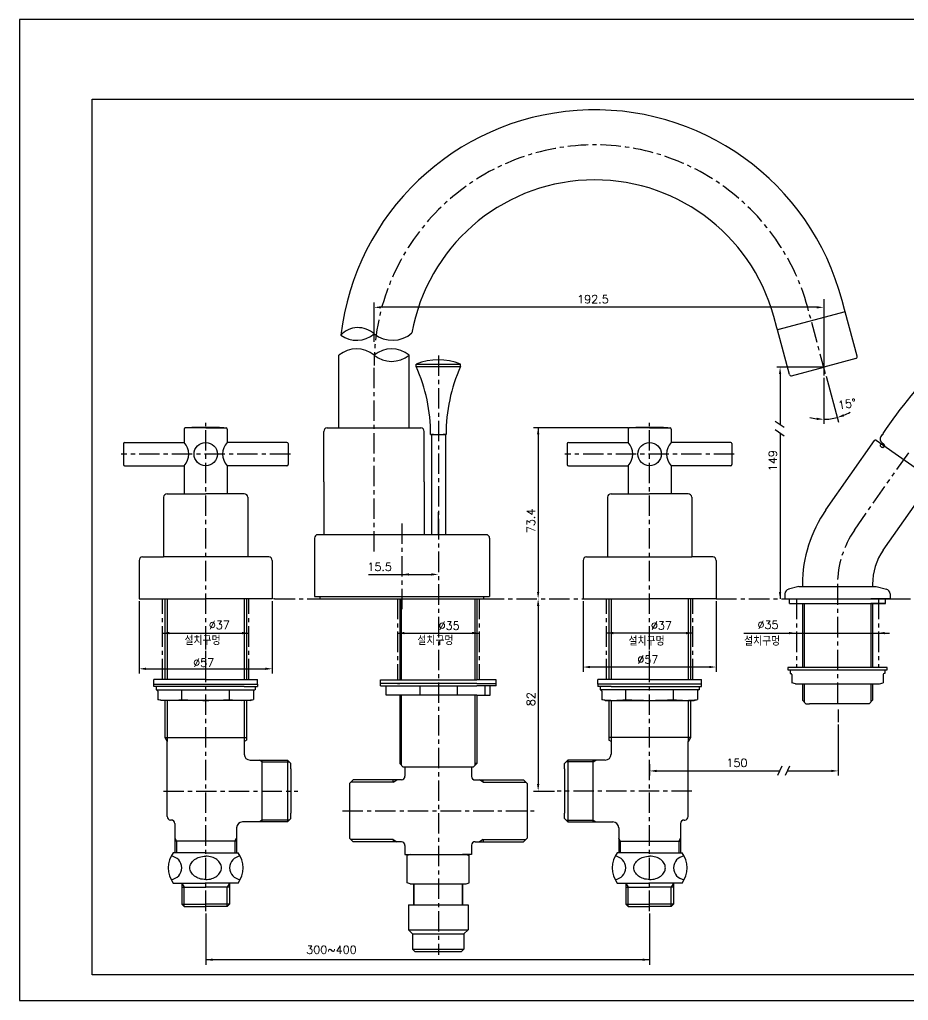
# Model space of a CAD drawing. Extents: x -226 to 368, y -1132 to -712.
# Drawn here: x -226.1 to 154.4, y -1132.2 to -712.2 of the extents above; entities that cross this region are included whole.
import ezdxf

# ---------------------------------------------------------------- set-up
doc = ezdxf.new("R2010")
doc.units = 0
doc.header["$LTSCALE"] = 7
doc.header["$MEASUREMENT"] = 0
doc.linetypes.add('CENTER', pattern=[2, 1.25, -0.25, 0.25, -0.25])
doc.layers.get('0').update_dxf_attribs({"color": 2, "linetype": 'CONTINUOUS'})
for name, color, linetype in [('CL', 1, 'CENTER'), ('DIM', 2, 'CONTINUOUS'), ('DWG', 7, 'CONTINUOUS')]:
    doc.layers.add(name, color=color, linetype=linetype)
doc.styles.add('GHS', font='ROMANS', dxfattribs={"bigfont": 'GHS'})

# ---------------------------------------------------------------- blocks, each defined once
blk = doc.blocks.new('기본양식')
for p, q in [((-820.12, 442.54), (-820.12, 22.54)), ((-226.12, 442.54), (-820.12, 442.54)), ((-820.12, 22.54), (-226.12, 22.54))]:
    blk.add_line(p, q)
at = {"color": 4}
for p, q in [((-789.12, 33.54), (-789.12, 408.54)), ((-789.12, 408.54), (-240.12, 408.54)), ((-240.12, 33.54), (-789.12, 33.54))]:
    blk.add_line(p, q, dxfattribs=at)

msp = doc.modelspace()

# ---------------------------------------------------------------- linework, layer by layer
at = {"color": 7, "linetype": 'Continuous'}
for p, q in [((-49.85, -889.94), (-49.85, -932.81)), ((-48.92, -889.94), (-49.85, -889.94)), ((-43.85, -889.94), (-44.78, -889.94)), ((-43.85, -889.94), (-43.85, -932.81)), ((-95.89, -910.11), (-95.89, -932.81)), ((-52.89, -910.11), (-52.89, -932.81)), ((-99.89, -934.31), (-99.89, -959.31)), ((-26.39, -932.81), (-98.39, -932.81)), ((-24.89, -934.31), (-24.89, -959.31)), ((-99.89, -959.31), (-24.89, -959.31)), ((-99.89, -959.31), (-97.39, -959.31)), ((-97.39, -960.31), (-97.39, -959.31)), ((-97.39, -960.31), (-26.89, -960.31)), ((-63.39, -960.31), (-63.39, -995)), ((-30.39, -960.31), (-30.39, -995)), ((-27.39, -960.31), (-27.39, -959.31)), ((-63.39, -1001.5), (-63.39, -1030.81)), ((-30.39, -1001.5), (-30.39, -1030.81)), ((-63.39, -1030.81), (-61.89, -1032.31)), ((-62.64, -1030.81), (-63.39, -1030.81)), ((-31.89, -1032.31), (-61.89, -1032.31)), ((-30.39, -1030.81), (-31.89, -1032.31)), ((-30.39, -1030.81), (-31.14, -1030.81)), ((-57.34, -1082.31), (-57.34, -1091.31)), ((-36.44, -1082.31), (-36.44, -1091.31))]:
    msp.add_line(p, q, dxfattribs=at)
at = {"color": 2, "linetype": 'Continuous'}
for p, q in [((-62.64, -995), (-62.64, -960.31)), ((-31.14, -995), (-31.14, -960.31)), ((-62.64, -1031.56), (-62.64, -1001.5)), ((-31.14, -1031.56), (-31.14, -1001.5))]:
    msp.add_line(p, q, dxfattribs=at)
at = {"color": 7, "linetype": 'Continuous'}
for centre, start, end in [((-98.39, -934.31), 90, 180), ((-26.39, -934.31), 0, 90)]:
    msp.add_arc(centre, 1.5, start, end, dxfattribs=at)
at = {"layer": 'CL'}
for p, q in [((118.9, -863.97), (111.27, -835.47)), ((-74.39, -940.04), (-74.39, -860.38)), ((-146.46, -994.77), (-146.46, -884.86)), ((43.61, -994.77), (43.61, -884.86)), ((-110.21, -898.31), (-182.71, -898.31)), ((79.86, -898.31), (7.36, -898.31)), ((154.39, -897.7), (145.21, -910.8)), ((131.36, -930.83), (145.21, -910.8)), ((-62.39, -964.72), (-62.39, -927.82)), ((124.03, -954.06), (124.03, -1006.07)), ((124.03, -954.06), (124.03, -1006.07)), ((-146.46, -1093.99), (-146.46, -978.78)), ((43.61, -1093.99), (43.61, -978.78)), ((124.35, -1007.64), (124.35, -1013.14)), ((-164.55, -1042.58), (-106.95, -1042.58)), ((61.7, -1042.58), (4.09, -1042.58)), ((-87.89, -1051.06), (-5.89, -1051.06))]:
    msp.add_line(p, q, dxfattribs=at)
at = {"layer": 'CL', "color": 7}
for p, q in [((127.05, -836.42), (126, -832.52)), ((98.07, -844.18), (96.79, -839.39))]:
    msp.add_line(p, q, dxfattribs=at)
at = {"layer": 'CL', "color": 7, "linetype": 'Continuous'}
for p, q in [((132.41, -856.41), (127.31, -837.39)), ((103.43, -864.18), (98.33, -845.15)), ((-89.39, -887.11), (-89.39, -855.89)), ((-59.39, -887.11), (-59.39, -855.89))]:
    msp.add_line(p, q, dxfattribs=at)
at = {"layer": 'CL', "linetype": 'CENTER'}
msp.add_line((-46.85, -856.06), (-46.85, -1112.76), dxfattribs=at)
at = {"layer": 'CL', "color": 3}
for p, q in [((-164.96, -994.77), (-164.96, -960.31)), ((-127.96, -994.77), (-127.96, -960.31)), ((-127.96, -964.71), (-127.96, -960.31)), ((-64.39, -960.31), (-64.39, -995)), ((-29.39, -960.31), (-29.39, -995)), ((25.11, -994.77), (25.11, -960.31)), ((25.11, -964.71), (25.11, -960.31)), ((62.11, -994.77), (62.11, -960.31)), ((106.53, -960.31), (106.53, -989.71)), ((141.53, -960.31), (141.53, -989.71))]:
    msp.add_line(p, q, dxfattribs=at)
at = {"layer": 'CL', "color": 7, "linetype": 'Continuous'}
for radius, start, end in [(109.5, 14.7391, 173.1974), (79.5, 15.3062, 169.8762)]:
    msp.add_arc((20.11, -860.38), radius, start, end, dxfattribs=at)
at = {"layer": 'CL'}
for centre, radius, start in [((20.11, -860.38), 94.5, 15.2808), ((164.53, -954.06), 40.5, 145)]:
    msp.add_arc(centre, radius, start, 180, dxfattribs=at)
at = {"layer": 'DIM'}
for p, q in [((-74.39, -850.29), (-74.39, -833.45)), ((-162.96, -960.31), (-162.96, -994.77)), ((-129.96, -960.31), (-129.96, -994.77)), ((27.11, -960.31), (27.11, -994.77)), ((60.11, -960.31), (60.11, -994.77)), ((109.73, -962.31), (109.73, -989.71)), ((138.33, -962.31), (138.33, -989.71)), ((109.73, -996.71), (109.73, -1004.44)), ((138.33, -996.71), (138.33, -1004.44)), ((-162.96, -1003.77), (-162.96, -1021.33)), ((-129.96, -1003.77), (-129.96, -1021.33)), ((27.11, -1003.77), (27.11, -1021.33)), ((60.11, -1003.77), (60.11, -1021.33)), ((-122.25, -1030.03), (-123.46, -1029.33)), ((-122.25, -1030.03), (-110.75, -1030.03)), ((19.39, -1030.03), (7.89, -1030.03)), ((19.39, -1030.03), (20.61, -1029.33)), ((-66.17, -1038.76), (-84.31, -1038.76)), ((-66.17, -1038.76), (-64.57, -1037.84)), ((-27.62, -1038.76), (-29.21, -1037.84)), ((-27.62, -1038.76), (-9.47, -1038.76)), ((-122.25, -1055.13), (-123.46, -1055.83)), ((-110.75, -1055.13), (-122.25, -1055.13)), ((7.89, -1055.13), (19.39, -1055.13)), ((19.39, -1055.13), (20.61, -1055.83)), ((-159.71, -1062.78), (-159.01, -1063.99)), ((-159.01, -1063.99), (-159.01, -1068.99)), ((-133.91, -1063.99), (-133.21, -1062.78)), ((-133.91, -1063.99), (-133.91, -1068.99)), ((-66.17, -1063.36), (-84.31, -1063.36)), ((-66.17, -1063.36), (-64.57, -1064.28)), ((-27.62, -1063.36), (-29.21, -1064.28)), ((-27.62, -1063.36), (-9.47, -1063.36)), ((31.06, -1063.99), (30.36, -1062.78)), ((31.06, -1063.99), (31.06, -1068.99)), ((56.86, -1062.78), (56.16, -1063.99)), ((56.16, -1063.99), (56.16, -1068.99)), ((-156.71, -1081.99), (-155.71, -1083.72)), ((-136.21, -1081.99), (-137.21, -1083.72)), ((33.36, -1081.99), (34.36, -1083.72)), ((53.86, -1081.99), (52.86, -1083.72)), ((-155.71, -1091.99), (-155.71, -1083.72)), ((-137.21, -1091.99), (-137.21, -1083.72)), ((34.36, -1091.99), (34.36, -1083.72)), ((52.86, -1091.99), (52.86, -1083.72))]:
    msp.add_line(p, q, dxfattribs=at)
at = {"layer": 'DIM', "color": 2}
for p, q in [((115.12, -835.45), (-71.39, -835.45)), ((118.12, -831.94), (118.12, -860.42)), ((-164.96, -974.96), (-127.96, -974.96)), ((62.11, -974.96), (25.11, -974.96)), ((-146.46, -1094.99), (-146.46, -1116.96)), ((43.61, -1094.99), (43.61, -1116.96)), ((43.61, -1114.82), (-146.46, -1114.82))]:
    msp.add_line(p, q, dxfattribs=at)
at = {"layer": 'DIM', "linetype": 'Continuous'}
for p, q in [((118.12, -831.94), (118.12, -864.65)), ((118.12, -861.07), (98.1, -861.07)), ((99.45, -864.07), (99.45, -885.63)), ((119.16, -864.93), (124.42, -884.58)), ((118.12, -865.65), (118.12, -885.41)), ((99.45, -878.88), (99.45, -885.63)), ((97.34, -884.18), (101.17, -886.8)), ((-6.12, -886.86), (34.49, -886.86)), ((-4.12, -886.86), (-4.12, -957.31)), ((97.34, -887.82), (101.17, -890.44)), ((99.45, -889.26), (99.45, -960.31)), ((-46.85, -933.08), (-46.85, -923.12)), ((-76.77, -949.83), (-49.89, -949.83)), ((-116.96, -960.31), (-117.39, -960.31)), ((-116.96, -960.31), (-117.39, -960.31)), ((-4.12, -963.31), (-4.12, -1039.58)), ((-64.39, -974.96), (-29.39, -974.96)), ((83.95, -974.96), (146.28, -974.96)), ((124.35, -1014.14), (124.35, -1035.98)), ((43.61, -1031.1), (43.61, -1035.98)), ((100.25, -1031.98), (98.4, -1035.98)), ((103.55, -1031.98), (101.7, -1035.98)), ((46.61, -1033.98), (99.32, -1033.98)), ((102.63, -1033.98), (121.35, -1033.98)), ((-6.12, -1042.58), (2.93, -1042.58))]:
    msp.add_line(p, q, dxfattribs=at)
at = {"layer": 'DIM', "color": 2, "linetype": 'Continuous'}
for p, q in [((-174.96, -961.31), (-174.96, -992.24)), ((-117.96, -961.31), (-117.96, -992.24)), ((15.11, -961.31), (15.11, -991.49)), ((72.11, -961.31), (72.11, -991.49)), ((73.11, -960.31), (80.72, -960.31)), ((-171.96, -990.24), (-120.96, -990.24)), ((69.11, -989.49), (18.11, -989.49))]:
    msp.add_line(p, q, dxfattribs=at)
at = {"layer": 'DIM', "linetype": 'CENTER'}
for p, q in [((-116.96, -960.31), (-97.39, -960.31)), ((-27.39, -960.31), (15.11, -960.31)), ((72.11, -960.31), (101.53, -960.31)), ((146.53, -960.31), (204.23, -960.31))]:
    msp.add_line(p, q, dxfattribs=at)
at = {"layer": 'DIM', "linetype": 'Continuous'}
for centre, radius, start, end in [((-81.21, -854.22), 10.07, 46.9419, 137.4235), ((-81.84, -837.76), 11.79, 234.8799, 309.4855), ((-66.52, -836.89), 12.67, 231.934, 311.3196), ((-81.89, -865), 11.79, 50.5145, 129.4855), ((-66.89, -865), 11.79, 50.5145, 129.4855), ((-66.89, -846.79), 11.79, 230.5145, 309.4855), ((118.12, -861.07), 22.34, 292.7012, 300.4024), ((118.12, -861.07), 22.34, 254.5976, 262.2988), ((118.12, -861.07), 22.34, 270, 285)]:
    msp.add_arc(centre, radius, start, end, dxfattribs=at)
at = {"layer": 'DIM', "color": 2}
for points in [[(-71.39, -834.95), (-71.39, -835.95), (-74.39, -835.45)], [(115.12, -834.95), (115.12, -835.95), (118.12, -835.45)], [(-161.96, -974.46), (-161.96, -975.46), (-164.96, -974.96)], [(-130.96, -974.46), (-130.96, -975.46), (-127.96, -974.96)], [(28.11, -974.46), (28.11, -975.46), (25.11, -974.96)], [(59.11, -974.46), (59.11, -975.46), (62.11, -974.96)], [(-143.46, -1114.32), (-143.46, -1115.32), (-146.46, -1114.82)], [(40.61, -1114.32), (40.61, -1115.32), (43.61, -1114.82)]]:
    msp.add_solid(points, dxfattribs=at)
at = {"layer": 'DIM', "linetype": 'Continuous'}
for points in [[(98.95, -864.07), (99.95, -864.07), (99.45, -861.07)], [(126.91, -882.15), (126.58, -881.2), (123.91, -882.65)], [(115.17, -882.71), (115.1, -883.7), (118.12, -883.41)], [(-4.62, -889.86), (-3.62, -889.86), (-4.12, -886.86)], [(-59.39, -949.33), (-59.39, -950.33), (-62.39, -949.83)], [(-49.85, -949.33), (-49.85, -950.33), (-46.85, -949.83)], [(-4.62, -957.31), (-3.62, -957.31), (-4.12, -960.31)], [(98.95, -957.31), (99.95, -957.31), (99.45, -960.31)], [(-4.62, -963.31), (-3.62, -963.31), (-4.12, -960.31)], [(-61.39, -975.46), (-61.39, -974.46), (-64.39, -974.96)], [(-32.39, -975.42), (-32.39, -974.42), (-29.39, -974.92)], [(103.29, -975.46), (103.29, -974.46), (106.29, -974.96)], [(144.29, -975.46), (144.29, -974.46), (141.29, -974.96)], [(46.61, -1033.48), (46.61, -1034.48), (43.61, -1033.98)], [(121.35, -1033.48), (121.35, -1034.48), (124.35, -1033.98)], [(-4.62, -1039.58), (-3.62, -1039.58), (-4.12, -1042.58)]]:
    msp.add_solid(points, dxfattribs=at)
at = {"layer": 'DIM', "color": 2, "linetype": 'Continuous'}
for points in [[(-171.96, -989.74), (-171.96, -990.74), (-174.96, -990.24)], [(-120.96, -989.74), (-120.96, -990.74), (-117.96, -990.24)], [(18.11, -988.99), (18.11, -989.99), (15.11, -989.49)], [(69.11, -988.99), (69.11, -989.99), (72.11, -989.49)]]:
    msp.add_solid(points, dxfattribs=at)
at = {"layer": 'DWG'}
for p, q in [((127.31, -837.39), (98.33, -845.15)), ((-56.35, -860.82), (-56.35, -859.82)), ((-56.35, -859.82), (-37.35, -859.82)), ((-56.35, -860.82), (-37.35, -860.82)), ((-37.35, -860.82), (-37.35, -859.82)), ((-94.39, -887.11), (-54.39, -887.11)), ((-50.15, -889.94), (-43.55, -889.94)), ((119.07, -922.23), (139.9, -892.48)), ((140.6, -892.36), (164.35, -908.99)), ((143.64, -939.44), (164.47, -909.69)), ((107.53, -955.06), (103.03, -956.21)), ((107.53, -955.06), (140.53, -955.06)), ((109.03, -954.06), (109.03, -955.06)), ((140.53, -955.06), (145.03, -956.21)), ((-163.96, -960.31), (-163.96, -994.77)), ((-128.96, -960.31), (-128.96, -994.77)), ((26.11, -960.31), (26.11, -994.77)), ((61.11, -960.31), (61.11, -994.77)), ((101.53, -958.15), (101.53, -960.31)), ((101.53, -960.31), (108.73, -960.31)), ((103.53, -962.31), (103.53, -960.31)), ((108.73, -960.31), (146.53, -960.31)), ((139.33, -960.31), (138.33, -960.31)), ((146.53, -960.31), (139.33, -960.31)), ((144.53, -962.31), (144.53, -960.31)), ((146.53, -958.15), (146.53, -960.31)), ((103.53, -962.31), (144.53, -962.31)), ((109.03, -962.31), (109.03, -989.71)), ((144.53, -962.31), (138.33, -962.31)), ((139.03, -962.31), (139.03, -989.71)), ((145.33, -989.71), (102.74, -989.71)), ((102.74, -989.71), (102.74, -990.71)), ((109.73, -989.71), (102.74, -989.71)), ((102.74, -990.71), (145.33, -990.71)), ((102.74, -990.71), (109.73, -990.71)), ((103.74, -990.71), (103.74, -992.21)), ((144.33, -990.71), (144.33, -992.21)), ((145.33, -990.71), (145.33, -989.71)), ((-146.46, -994.77), (-168.71, -994.77)), ((-146.46, -994.77), (-124.21, -994.77)), ((-71.64, -995), (-30.39, -995)), ((-71.64, -997.5), (-71.64, -995)), ((-22.14, -995), (-30.39, -995)), ((-22.14, -997.5), (-22.14, -995)), ((43.61, -994.77), (21.36, -994.77)), ((43.61, -994.77), (65.86, -994.77)), ((103.74, -992.21), (103.99, -992.21)), ((104.49, -992.71), (104.49, -996.3)), ((143.58, -992.71), (143.58, -996.3)), ((144.33, -992.21), (144.08, -992.21)), ((-168.71, -996.77), (-146.46, -996.77)), ((-168.71, -997.77), (-168.71, -996.77)), ((-162.96, -997.77), (-168.71, -997.77)), ((-167.71, -997.77), (-167.71, -999.27)), ((-167.71, -999.27), (-167.46, -999.27)), ((-167.46, -999.27), (-125.46, -999.27)), ((-129.96, -997.77), (-162.96, -997.77)), ((-156.71, -1003.37), (-156.71, -999.27)), ((-146.46, -996.77), (-124.21, -996.77)), ((-136.21, -1003.37), (-136.21, -999.27)), ((-129.96, -997.77), (-124.21, -997.77)), ((-125.21, -999.27), (-125.46, -999.27)), ((-125.21, -997.77), (-125.21, -999.27)), ((-124.21, -996.77), (-124.21, -997.77)), ((-30.39, -996.5), (-71.64, -996.5)), ((-71.64, -997.5), (-30.39, -997.5)), ((-69.14, -997.5), (-64.34, -997.5)), ((-69.14, -1001.5), (-69.14, -997.5)), ((-64.39, -996.5), (-63.39, -996.5)), ((-54.84, -997.5), (-54.84, -1001.5)), ((-38.85, -997.5), (-38.85, -1001.5)), ((-30.39, -996.5), (-22.14, -996.5)), ((-22.14, -997.5), (-30.39, -997.5)), ((-24.64, -997.5), (-29.44, -997.5)), ((-26.94, -997.5), (-26.94, -1001.5)), ((-24.64, -1001.5), (-24.64, -997.5)), ((43.61, -996.77), (21.36, -996.77)), ((21.36, -996.77), (21.36, -997.77)), ((27.11, -997.77), (21.36, -997.77)), ((22.36, -997.77), (22.36, -999.27)), ((22.36, -999.27), (22.61, -999.27)), ((64.61, -999.27), (22.61, -999.27)), ((27.11, -997.77), (60.11, -997.77)), ((33.36, -1003.37), (33.36, -999.27)), ((65.86, -996.77), (43.61, -996.77)), ((53.86, -1003.37), (53.86, -999.27)), ((60.11, -997.77), (65.86, -997.77)), ((64.86, -999.27), (64.61, -999.27)), ((64.86, -997.77), (64.86, -999.27)), ((65.86, -997.77), (65.86, -996.77)), ((105.99, -996.71), (104.49, -996.3)), ((105.99, -996.71), (142.08, -996.71)), ((105.99, -996.71), (109.73, -996.71)), ((109.03, -996.71), (109.03, -1003.74)), ((139.03, -996.71), (139.03, -1003.74)), ((142.08, -996.71), (143.58, -996.3)), ((-166.96, -999.77), (-166.96, -1003.37)), ((-165.46, -1003.77), (-166.96, -1003.37)), ((-162.96, -1003.77), (-165.46, -1003.77)), ((-163.96, -1003.77), (-163.96, -1019.6)), ((-129.96, -1003.77), (-162.96, -1003.77)), ((-127.46, -1003.77), (-129.96, -1003.77)), ((-128.96, -1003.77), (-128.96, -1020.75)), ((-127.46, -1003.77), (-125.96, -1003.37)), ((-125.96, -999.77), (-125.96, -1003.37)), ((-30.39, -1001.5), (-69.14, -1001.5)), ((-30.39, -1001.5), (-24.64, -1001.5)), ((23.11, -999.77), (23.11, -1003.37)), ((24.61, -1003.77), (23.11, -1003.37)), ((24.61, -1003.77), (27.11, -1003.77)), ((26.11, -1003.77), (26.11, -1020.75)), ((27.11, -1003.77), (60.11, -1003.77)), ((60.11, -1003.77), (62.61, -1003.77)), ((61.11, -1003.77), (61.11, -1019.6)), ((62.61, -1003.77), (64.11, -1003.37)), ((64.11, -999.77), (64.11, -1003.37)), ((109.03, -1003.74), (110.53, -1005.24)), ((137.53, -1005.24), (139.03, -1003.74)), ((110.53, -1005.24), (112.03, -1005.24)), ((136.03, -1005.24), (112.03, -1005.24)), ((137.53, -1005.24), (136.03, -1005.24)), ((-163.96, -1019.6), (-128.96, -1019.6)), ((-163.96, -1019.6), (-162.96, -1021.33)), ((61.11, -1019.6), (26.11, -1019.6)), ((61.11, -1019.6), (60.11, -1021.33)), ((-162.96, -1053.5), (-162.96, -1021.33)), ((-129.96, -1021.33), (-128.96, -1020.75)), ((-129.96, -1021.33), (-129.96, -1026.83)), ((27.11, -1021.33), (26.11, -1020.75)), ((27.11, -1021.33), (27.11, -1026.83)), ((60.11, -1053.5), (60.11, -1021.33)), ((-127.46, -1029.33), (-111.45, -1029.33)), ((-122.25, -1030.03), (-122.25, -1029.33)), ((-122.25, -1055.13), (-122.25, -1030.03)), ((-111.45, -1029.33), (-111.45, -1055.83)), ((-109.95, -1030.83), (-111.45, -1029.33)), ((-109.95, -1031.19), (-109.95, -1030.83)), ((-109.95, -1033.08), (-109.95, -1031.19)), ((-109.95, -1033.08), (-109.95, -1052.08)), ((-61.14, -1032.31), (-61.14, -1036.27)), ((-32.64, -1032.31), (-32.64, -1036.34)), ((7.09, -1030.83), (8.59, -1029.33)), ((7.09, -1031.19), (7.09, -1030.83)), ((7.09, -1033.08), (7.09, -1031.19)), ((7.09, -1033.08), (7.09, -1052.08)), ((8.59, -1029.33), (8.59, -1055.83)), ((24.61, -1029.33), (8.59, -1029.33)), ((19.39, -1030.03), (19.39, -1029.33)), ((19.39, -1055.13), (19.39, -1030.03)), ((-84.89, -1039.34), (-83.39, -1037.84)), ((-84.89, -1039.34), (-84.89, -1060.56)), ((-62.64, -1037.84), (-83.39, -1037.84)), ((-66.17, -1038.76), (-66.17, -1037.84)), ((-31.14, -1037.84), (-10.39, -1037.84)), ((-27.62, -1038.76), (-27.62, -1037.84)), ((-8.89, -1039.34), (-10.39, -1037.84)), ((-8.89, -1039.34), (-8.89, -1060.56)), ((-109.95, -1053.96), (-109.95, -1052.08)), ((-109.95, -1054.33), (-109.95, -1053.96)), ((7.09, -1053.96), (7.09, -1052.08)), ((7.09, -1054.33), (7.09, -1053.96)), ((-161.21, -1055), (-161.46, -1055)), ((-159.71, -1056.5), (-159.71, -1068.99)), ((-133.21, -1058.33), (-133.21, -1068.99)), ((-111.45, -1055.83), (-130.71, -1055.83)), ((-122.25, -1055.83), (-122.25, -1055.13)), ((-109.95, -1054.33), (-111.45, -1055.83)), ((7.09, -1054.33), (8.59, -1055.83)), ((8.59, -1055.83), (27.86, -1055.83)), ((19.39, -1055.83), (19.39, -1055.13)), ((30.36, -1058.33), (30.36, -1068.99)), ((56.86, -1056.5), (56.86, -1068.99)), ((58.36, -1055), (58.61, -1055)), ((-84.89, -1060.56), (-84.89, -1062.78)), ((-8.89, -1060.56), (-8.89, -1062.78)), ((-146.46, -1063.99), (-159.71, -1063.99)), ((-133.21, -1063.99), (-146.46, -1063.99)), ((-84.89, -1062.78), (-83.39, -1064.28)), ((-62.64, -1064.28), (-83.39, -1064.28)), ((-66.17, -1063.36), (-66.17, -1064.28)), ((-61.14, -1065.85), (-61.14, -1069.81)), ((-32.64, -1065.78), (-32.64, -1069.81)), ((-31.14, -1064.28), (-10.39, -1064.28)), ((-27.62, -1063.36), (-27.62, -1064.28)), ((-8.89, -1062.78), (-10.39, -1064.28)), ((30.36, -1063.99), (43.61, -1063.99)), ((43.61, -1063.99), (56.86, -1063.99)), ((-146.46, -1068.99), (-160.34, -1068.99)), ((-146.46, -1068.99), (-132.59, -1068.99)), ((-61.14, -1069.81), (-58.89, -1069.81)), ((-58.89, -1069.81), (-60.14, -1070.14)), ((-58.89, -1069.81), (-60.14, -1070.14)), ((-60.14, -1081.97), (-60.14, -1070.14)), ((-60.14, -1081.97), (-60.14, -1070.14)), ((-58.89, -1069.81), (-34.89, -1069.81)), ((-34.89, -1069.81), (-36.44, -1069.81)), ((-34.89, -1069.81), (-36.44, -1069.81)), ((-34.89, -1069.81), (-36.44, -1069.81)), ((-34.89, -1069.81), (-36.44, -1069.81)), ((-34.89, -1069.81), (-33.64, -1070.14)), ((-34.89, -1069.81), (-33.64, -1070.14)), ((-32.64, -1069.81), (-34.89, -1069.81)), ((-33.64, -1081.97), (-33.64, -1070.14)), ((-33.64, -1081.97), (-33.64, -1070.14)), ((43.61, -1068.99), (29.73, -1068.99)), ((43.61, -1068.99), (57.48, -1068.99)), ((-160.34, -1081.99), (-146.46, -1081.99)), ((-156.71, -1081.99), (-156.71, -1090.99)), ((-132.59, -1081.99), (-146.46, -1081.99)), ((-136.21, -1081.99), (-136.21, -1090.99)), ((-58.89, -1082.31), (-60.14, -1081.97)), ((-58.89, -1082.31), (-60.14, -1081.97)), ((-58.89, -1082.31), (-34.89, -1082.31)), ((-57.34, -1091.31), (-57.34, -1082.31)), ((-57.34, -1091.31), (-57.34, -1082.31)), ((-37.39, -1082.31), (-34.89, -1082.31)), ((-36.44, -1091.31), (-36.44, -1082.31)), ((-36.44, -1091.31), (-36.44, -1082.31)), ((-34.89, -1082.31), (-33.64, -1081.97)), ((-34.89, -1082.31), (-33.64, -1081.97)), ((29.73, -1081.99), (43.61, -1081.99)), ((33.36, -1081.99), (33.36, -1090.99)), ((57.48, -1081.99), (43.61, -1081.99)), ((53.86, -1081.99), (53.86, -1090.99)), ((-156.71, -1083.72), (-146.46, -1083.72)), ((-136.21, -1083.72), (-146.46, -1083.72)), ((33.36, -1083.72), (43.61, -1083.72)), ((53.86, -1083.72), (43.61, -1083.72)), ((-155.71, -1091.99), (-156.71, -1090.99)), ((-156.71, -1090.99), (-146.46, -1090.99)), ((-155.71, -1091.99), (-146.46, -1091.99)), ((-136.21, -1090.99), (-146.46, -1090.99)), ((-137.21, -1091.99), (-146.46, -1091.99)), ((-137.21, -1091.99), (-136.21, -1090.99)), ((-59.64, -1091.31), (-34.14, -1091.31)), ((-59.64, -1091.31), (-59.64, -1102.06)), ((-59.64, -1091.31), (-59.64, -1102.06)), ((-34.14, -1091.31), (-34.14, -1102.06)), ((-34.14, -1091.31), (-34.14, -1102.06)), ((33.36, -1090.99), (43.61, -1090.99)), ((34.36, -1091.99), (33.36, -1090.99)), ((34.36, -1091.99), (43.61, -1091.99)), ((53.86, -1090.99), (43.61, -1090.99)), ((52.86, -1091.99), (43.61, -1091.99)), ((52.86, -1091.99), (53.86, -1090.99)), ((-59.64, -1102.06), (-34.14, -1102.06)), ((-57.89, -1103.81), (-59.64, -1102.06)), ((-57.89, -1103.81), (-59.64, -1102.06)), ((-57.89, -1103.81), (-35.89, -1103.81)), ((-57.89, -1103.81), (-57.89, -1110.31)), ((-57.89, -1103.81), (-57.89, -1110.31)), ((-35.89, -1103.81), (-34.14, -1102.06)), ((-35.89, -1103.81), (-34.14, -1102.06)), ((-35.89, -1103.81), (-35.89, -1110.31)), ((-35.89, -1103.81), (-35.89, -1110.31)), ((-57.89, -1110.31), (-56.89, -1111.31)), ((-57.89, -1110.31), (-56.89, -1111.31)), ((-57.89, -1110.31), (-35.89, -1110.31)), ((-56.89, -1111.31), (-36.89, -1111.31)), ((-36.89, -1111.31), (-35.89, -1110.31)), ((-36.89, -1111.31), (-35.89, -1110.31))]:
    msp.add_line(p, q, dxfattribs=at)
at = {"layer": 'DWG', "color": 7}
for p, q in [((127.31, -837.39), (127.05, -836.42)), ((98.33, -845.15), (98.07, -844.18)), ((99.36, -844.87), (98.33, -845.15)), ((131.84, -857.39), (118.12, -861.07)), ((104.41, -864.75), (118.12, -861.07)), ((-155.71, -887.56), (-155.71, -893.31)), ((-146.46, -887.06), (-155.21, -887.06)), ((-146.46, -887.06), (-137.71, -887.06)), ((-137.21, -887.56), (-137.21, -893.31)), ((-95.89, -910.11), (-95.89, -888.61)), ((-95.89, -910.11), (-95.89, -889.61)), ((-52.89, -910.11), (-52.89, -888.61)), ((34.36, -887.56), (34.36, -893.31)), ((43.61, -887.06), (34.86, -887.06)), ((43.61, -887.06), (52.36, -887.06)), ((52.86, -887.56), (52.86, -893.31)), ((-181.71, -893.81), (-181.71, -902.81)), ((-181.21, -893.31), (-155.71, -893.31)), ((-111.71, -893.31), (-137.21, -893.31)), ((-111.21, -893.81), (-111.21, -902.81)), ((8.36, -893.81), (8.36, -902.81)), ((8.86, -893.31), (34.36, -893.31)), ((78.36, -893.31), (52.86, -893.31)), ((78.86, -893.81), (78.86, -902.81)), ((-181.21, -903.31), (-155.67, -903.31)), ((-155.71, -903.31), (-155.71, -915.31)), ((-111.71, -903.31), (-137.26, -903.31)), ((-137.21, -903.31), (-137.21, -915.31)), ((8.86, -903.31), (34.4, -903.31)), ((34.36, -903.31), (34.36, -915.31)), ((78.36, -903.31), (52.81, -903.31)), ((52.86, -903.31), (52.86, -915.31)), ((-162.96, -915.31), (-146.46, -915.31)), ((-129.96, -915.31), (-146.46, -915.31)), ((27.11, -915.31), (43.61, -915.31)), ((60.11, -915.31), (43.61, -915.31)), ((-174.96, -943.81), (-174.96, -960.31)), ((-174.96, -943.81), (-174.96, -960.31)), ((-173.46, -942.31), (-164.46, -942.31)), ((-119.46, -942.31), (-164.46, -942.31)), ((-117.96, -943.81), (-117.96, -960.31)), ((-117.96, -943.81), (-117.96, -960.31)), ((15.11, -943.81), (15.11, -960.31)), ((15.11, -943.81), (15.11, -960.31)), ((16.61, -942.31), (61.61, -942.31)), ((70.61, -942.31), (61.61, -942.31)), ((72.11, -943.81), (72.11, -960.31)), ((72.11, -943.81), (72.11, -960.31)), ((-174.96, -960.31), (-146.46, -960.31)), ((-174.96, -960.31), (-163.96, -960.31)), ((-174.96, -960.31), (-163.96, -960.31)), ((-117.96, -960.31), (-146.46, -960.31)), ((-117.96, -960.31), (-128.96, -960.31)), ((-117.96, -960.31), (-128.96, -960.31)), ((15.11, -960.31), (43.61, -960.31)), ((15.11, -960.31), (26.11, -960.31)), ((15.11, -960.31), (26.11, -960.31)), ((72.11, -960.31), (43.61, -960.31)), ((72.11, -960.31), (61.11, -960.31)), ((72.11, -960.31), (61.11, -960.31))]:
    msp.add_line(p, q, dxfattribs=at)
at = {"layer": 'DWG', "color": 7, "linetype": 'ByBlock'}
msp.add_line((143.17, -893.51), (143.78, -893.93), dxfattribs=at)
at = {"layer": 'DWG', "color": 7, "linetype": 'Continuous'}
for p, q in [((-164.46, -916.81), (-164.46, -942.31)), ((-128.46, -916.81), (-128.46, -942.31)), ((25.61, -916.81), (25.61, -942.31)), ((61.61, -916.81), (61.61, -942.31)), ((-168.71, -996.77), (-168.71, -994.77)), ((-124.21, -996.77), (-124.21, -994.77)), ((21.36, -996.77), (21.36, -994.77)), ((65.86, -996.77), (65.86, -994.77))]:
    msp.add_line(p, q, dxfattribs=at)
at = {"layer": 'DWG', "linetype": 'Continuous'}
msp.add_line((139.03, -954.06), (139.03, -955.06), dxfattribs=at)
at = {"layer": 'DWG'}
for points in [[(-146.46, -1080.49, -0.074564), (-149.13, -1080.09, -0.085166), (-151.24, -1079.02, -0.106241), (-152.74, -1077.32, -0.128162), (-153.21, -1075.49, -0.128162), (-152.74, -1073.66, -0.106241), (-151.24, -1071.95, -0.085166), (-149.13, -1070.89, -0.074564), (-146.46, -1070.49, -0.074564)], [(-146.46, -1080.49, 0.074564), (-143.8, -1080.09, 0.085166), (-141.69, -1079.02, 0.106241), (-140.19, -1077.32, 0.128162), (-139.71, -1075.49, 0.128162), (-140.19, -1073.66, 0.106241), (-141.69, -1071.95, 0.085166), (-143.8, -1070.89, 0.074564), (-146.46, -1070.49, 0.074564)], [(43.61, -1080.49, -0.074564), (40.94, -1080.09, -0.085166), (38.83, -1079.02, -0.106241), (37.33, -1077.32, -0.128162), (36.86, -1075.49, -0.128162), (37.33, -1073.66, -0.106241), (38.83, -1071.95, -0.085166), (40.94, -1070.89, -0.074564), (43.61, -1070.49, -0.074564)], [(43.61, -1080.49, 0.074564), (46.27, -1080.09, 0.085166), (48.38, -1079.02, 0.106241), (49.88, -1077.32, 0.128162), (50.36, -1075.49, 0.128162), (49.88, -1073.66, 0.106241), (48.38, -1071.95, 0.085166), (46.27, -1070.89, 0.074564), (43.61, -1070.49, 0.074564)]]:
    msp.add_lwpolyline(points, format="xyb", dxfattribs=at)
at = {"layer": 'DWG', "color": 7, "linetype": 'Continuous'}
for centre in [(-146.46, -898.31), (43.61, -898.31)]:
    msp.add_circle(centre, 5, dxfattribs=at)
at = {"layer": 'DWG', "color": 7, "linetype": 'ByBlock'}
msp.add_circle((143.29, -894.63), 0.853, dxfattribs=at)
for centre, radius, start, end in [((285.62, -982.74), 170, 119.7842, 146.7263), ((-146.46, -1046.86), 160, 90, 92.8065), ((-146.46, -1046.86), 160, 87.1935, 90), ((43.61, -1046.86), 160, 90, 92.8065), ((43.61, -1046.86), 160, 87.1935, 90), ((285.62, -982.74), 170, 146.8945, 147.2563), ((143.37, -889.69), 0.25, 233.4844, 60.1364), ((144.32, -891.87), 2, 147.2563, 235), ((143.29, -894.63), 0.85, 282.7946, 55), ((143.59, -895.94), 0.5, 102.7946, 145)]:
    msp.add_arc(centre, radius, start, end, dxfattribs=at)
at = {"layer": 'DWG', "color": 7}
for centre, radius, start, end in [((131.63, -856.62), 0.8, 285, 15), ((104.2, -863.97), 0.8, 195, 285), ((-155.21, -887.56), 0.5, 90, 180), ((-137.71, -887.56), 0.5, 0, 90), ((-94.39, -888.61), 1.5, 90, 180), ((-54.39, -888.61), 1.5, 0, 90), ((34.86, -887.56), 0.5, 90, 180), ((52.36, -887.56), 0.5, 0, 90), ((-181.21, -893.81), 0.5, 90, 180), ((-160.96, -898.31), 7.25, 316.3963, 43.6037), ((-131.96, -898.31), 7.25, 136.3963, 223.6037), ((-111.71, -893.81), 0.5, 0, 90), ((8.86, -893.81), 0.5, 90, 180), ((29.11, -898.31), 7.25, 316.3963, 43.6037), ((58.11, -898.31), 7.25, 136.3963, 223.6037), ((78.36, -893.81), 0.5, 0, 90), ((-181.21, -902.81), 0.5, 180, 270), ((-111.71, -902.81), 0.5, 270, 0), ((8.86, -902.81), 0.5, 180, 270), ((78.36, -902.81), 0.5, 270, 0), ((-162.96, -916.81), 1.5, 90, 180), ((-129.96, -916.81), 1.5, 0, 90), ((27.11, -916.81), 1.5, 90, 180), ((60.11, -916.81), 1.5, 0, 90), ((-173.46, -943.81), 1.5, 90, 180), ((-173.46, -943.81), 1.5, 90, 180), ((-119.46, -943.81), 1.5, 0, 90), ((-119.46, -943.81), 1.5, 0, 90), ((16.61, -943.81), 1.5, 90, 180), ((16.61, -943.81), 1.5, 90, 180), ((70.61, -943.81), 1.5, 0, 90), ((70.61, -943.81), 1.5, 0, 90)]:
    msp.add_arc(centre, radius, start, end, dxfattribs=at)
at = {"layer": 'DWG'}
for centre, radius, start, end in [((-46.85, -882.94), 25, 67.6663, 112.3337), ((-122.15, -889.94), 72, 0, 23.8604), ((28.45, -889.94), 72, 156.1396, 180), ((140.31, -892.76), 0.5, 55, 145), ((164.53, -954.06), 55.5, 145, 180), ((164.53, -954.06), 25.5, 145, 180), ((103.53, -958.15), 2, 100, 180), ((144.53, -958.15), 2, 0, 80), ((103.99, -992.71), 0.5, 0, 90), ((144.08, -992.71), 0.5, 90, 180), ((-167.46, -999.77), 0.5, 0, 90), ((-125.46, -999.77), 0.5, 90, 180), ((22.61, -999.77), 0.5, 0, 90), ((64.61, -999.77), 0.5, 90, 180), ((-161.84, -970.89), 32.88, 261.0316, 278.9684), ((-146.46, -872.87), 130.9, 265.5089, 270), ((-146.46, -872.87), 130.9, 270, 274.4911), ((-131.09, -970.89), 32.88, 261.0316, 278.9684), ((28.23, -970.89), 32.88, 261.0316, 278.9684), ((43.61, -872.87), 130.9, 265.5089, 270), ((43.61, -872.87), 130.9, 270, 274.4911), ((58.98, -970.89), 32.88, 261.0316, 278.9684), ((-127.46, -1026.83), 2.5, 180, 270), ((24.61, -1026.83), 2.5, 270, 0), ((-62.64, -1036.27), 1.5, 271.5798, 0), ((-31.14, -1036.34), 1.5, 180, 270), ((-161.46, -1053.5), 1.5, 180, 270), ((58.61, -1053.5), 1.5, 270, 0), ((-161.21, -1056.5), 1.5, 0, 90), ((-130.71, -1058.33), 2.5, 90, 180), ((27.86, -1058.33), 2.5, 0, 90), ((58.36, -1056.5), 1.5, 90, 180), ((-62.64, -1065.85), 1.5, 0, 88.4202), ((-31.14, -1065.78), 1.5, 90, 180), ((-151.46, -1075.49), 11, 143.7785, 216.2215), ((-161.74, -1075.49), 5.02, 275.4212, 84.5788), ((-131.19, -1075.49), 5.02, 95.4212, 264.5788), ((-141.46, -1075.49), 11, 323.7785, 36.2215), ((38.61, -1075.49), 11, 143.7785, 216.2215), ((28.33, -1075.49), 5.02, 275.4212, 84.5788), ((58.88, -1075.49), 5.02, 95.4212, 264.5788), ((48.61, -1075.49), 11, 323.7785, 36.2215)]:
    msp.add_arc(centre, radius, start, end, dxfattribs=at)

# ---------------------------------------------------------------- block references
at = {"layer": 'DIM'}
msp.add_blockref('기본양식', (594, -1154.78), dxfattribs=at)

# ---------------------------------------------------------------- texts
at = {"layer": 'DIM', "color": 2, "style": 'GHS'}
for s, p in [('192.5', (12.6, -833.72)), ('15.5', (-77.22, -948.3)), ('∅37', (-145.12, -973.25)), ('%%c35', (-46.72, -973.54)), ('∅37', (44.15, -973.47)), ('%%c35', (89.78, -973.15)), ('설치구멍', (-155.54, -980.02)), ('설치구멍', (-55.86, -980.03)), ('설치구멍', (34.56, -980.27)), ('설치구멍', (84.03, -980.28)), ('∅57', (-151.83, -989.37)), ('∅57', (38.34, -988.01)), ('150', (76.48, -1032.25)), ('300~400', (-103.4, -1112.31))]:
    msp.add_text(s, height=3.5, dxfattribs=at).set_placement(p)
at = {"layer": 'DIM', "style": 'GHS'}
for s, rotation, p in [('15%%d', 8.1807, (124.51, -879.1)), ('149', 90, (98.1, -905.63)), ('73.4', 90, (-5.47, -932.14)), ('82', 90, (-5.47, -1006.21))]:
    msp.add_text(s, height=3.5, rotation=rotation, dxfattribs=at).set_placement(p)

doc.saveas('drawing.dxf')
